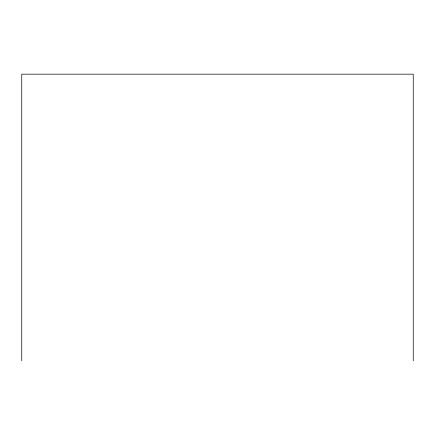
<?xml version="1.0" encoding="UTF-8"?>
<svg xmlns="http://www.w3.org/2000/svg" width="435" height="435" viewBox="0 0 435 435"><rect width="100%" height="100%" fill="white"/><g stroke="black" fill="none" stroke-linecap="round" stroke-linejoin="round"><path stroke-width="0.65" d="M413.25 360.832L413.25 74.168L21.75 74.168L21.75 360.832"/></g></svg>
